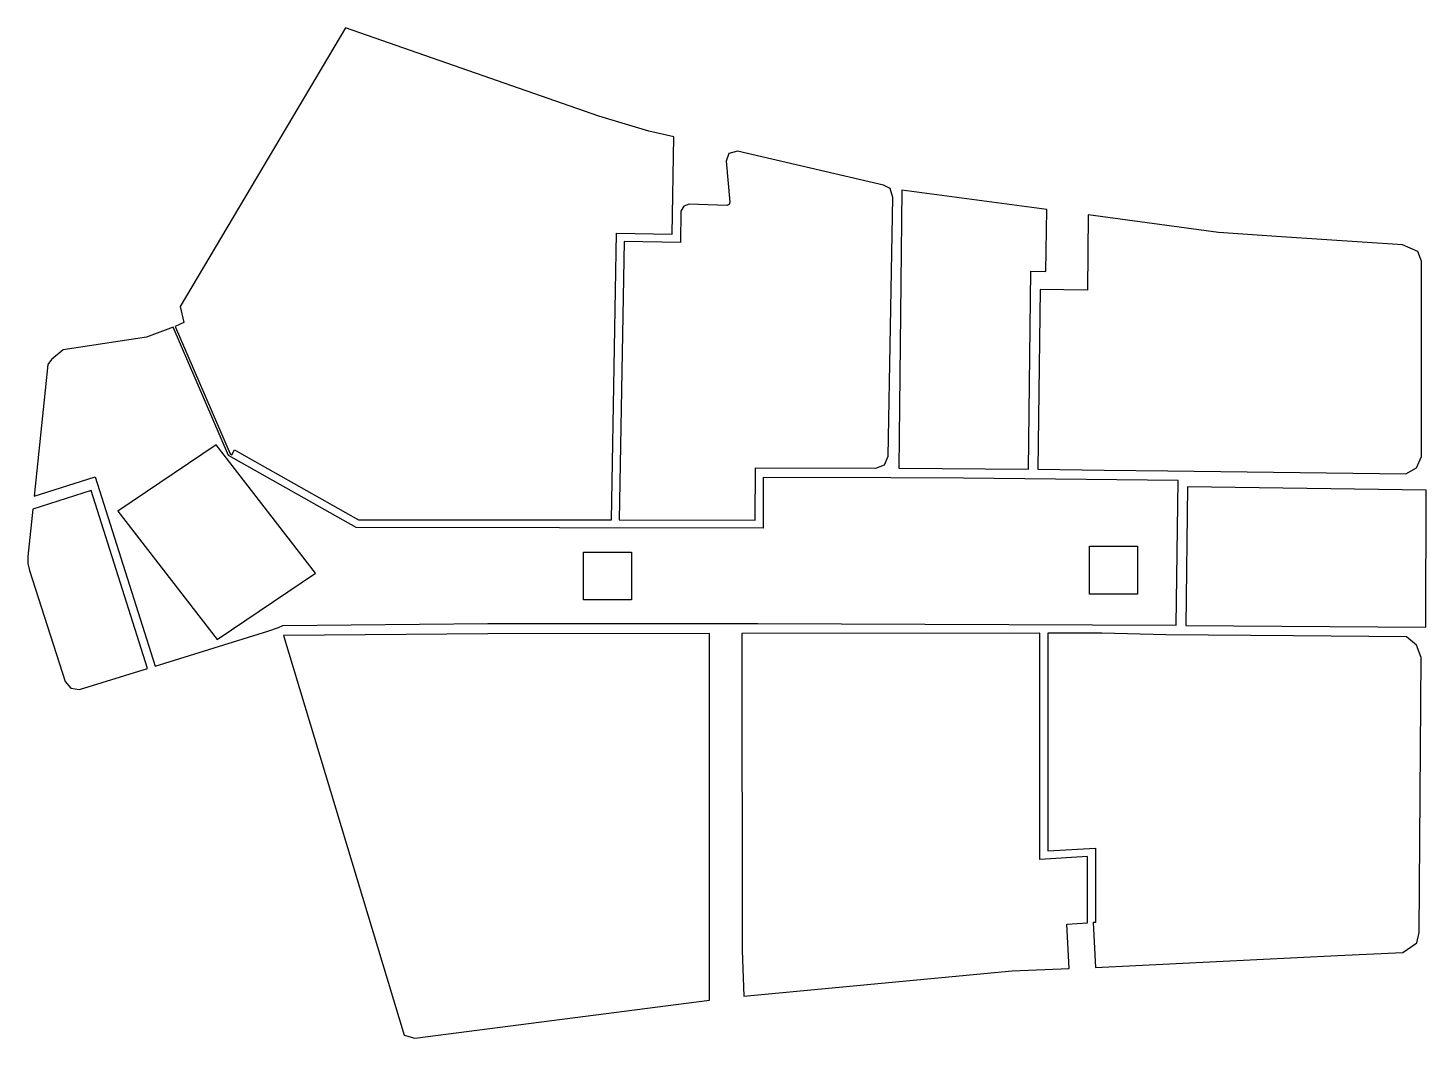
# Model space of a CAD drawing. Header units: metres. Extents: x 2549164 to 2566712, y 5172950 to 5185624.
import ezdxf

# ---------------------------------------------------------------- set-up
doc = ezdxf.new("R2010")
doc.units = ezdxf.units.M
doc.layers.add('AREE LEONARDO', color=5, linetype='Continuous')

msp = doc.modelspace()

# ---------------------------------------------------------------- linework, layer by layer
at = {"layer": 'AREE LEONARDO', "color": 3}
for points in [[(2557250, 5183036), (2557272, 5184258), (2556955, 5184330), (2556330, 5184519), (2553149, 5185624), (2551074, 5182127), (2551121, 5181930), (2551013, 5181880), (2551702, 5180279), (2551723, 5180268), (2551757, 5180329), (2551845, 5180280), (2553311, 5179454), (2556486, 5179451), (2556550, 5183048), (2557250, 5183036)], [(2560132, 5183590), (2560093, 5180100), (2561720, 5180088), (2561752, 5182572), (2561938, 5182568), (2561954, 5183346), (2560132, 5183590)], [(2549959, 5179819), (2549225, 5179586), (2549164, 5178994), (2549164, 5178904), (2549183, 5178816), (2549630, 5177423), (2549701, 5177340), (2549810, 5177324), (2550665, 5177588), (2549959, 5179819)], [(2563719, 5179866), (2563697, 5178128), (2566711, 5178104), (2566712, 5179825), (2563719, 5179866)]]:
    msp.add_lwpolyline(points, dxfattribs=at)
at = {"layer": 'AREE LEONARDO', "color": 5}
for points in [[(2556586, 5179451), (2558293, 5179449), (2558296, 5180105), (2559807, 5180099), (2559916, 5180144), (2559962, 5180252), (2560020, 5183497), (2559987, 5183609), (2559900, 5183651), (2558071, 5184077), (2557962, 5184047), (2557929, 5183953), (2557973, 5183439), (2557964, 5183410), (2557937, 5183397), (2557464, 5183413), (2557397, 5183387), (2557359, 5183327), (2557352, 5182934), (2556648, 5182946), (2556586, 5179451)], [(2562470, 5183280), (2562461, 5182336), (2561869, 5182342), (2561840, 5180086), (2562671, 5180075), (2563471, 5180066), (2566460, 5180029), (2566593, 5180106), (2566653, 5180248), (2566655, 5182699), (2566608, 5182821), (2566416, 5182904), (2564898, 5183005), (2564105, 5183058), (2562470, 5183280)], [(2558393, 5179985), (2558393, 5179349), (2555834, 5179352), (2553285, 5179354), (2551679, 5180258), (2550985, 5181868), (2550651, 5181743), (2549605, 5181584), (2549461, 5181466), (2549413, 5181401), (2549241, 5179749), (2550009, 5179992), (2550761, 5177618), (2552176, 5178056), (2552309, 5178103), (2552363, 5178125), (2554935, 5178151), (2558326, 5178150), (2563577, 5178129), (2563601, 5179945), (2560906, 5179977), (2559992, 5179979), (2558393, 5179985)], [(2557718, 5178026), (2554935, 5178020), (2552371, 5178000), (2553885, 5172987), (2554021, 5172950), (2557716, 5173423), (2557718, 5178026)], [(2561864, 5178030), (2558124, 5178026), (2558126, 5174050), (2558148, 5173476), (2561516, 5173791), (2562234, 5173821), (2562202, 5174380), (2562464, 5174395), (2562464, 5175226), (2561864, 5175191), (2561864, 5178030)], [(2561964, 5178030), (2561964, 5175297), (2562564, 5175331), (2562564, 5174401), (2562532, 5174399), (2562564, 5173835), (2565602, 5173986), (2566420, 5174023), (2566598, 5174144), (2566626, 5174276), (2566651, 5177723), (2566592, 5177879), (2566466, 5177986), (2565050, 5177997), (2563444, 5178010), (2562644, 5178031), (2561964, 5178030)]]:
    msp.add_lwpolyline(points, dxfattribs=at)
at = {"layer": 'AREE LEONARDO', "color": 2}
msp.add_lwpolyline([(2551537, 5177950), (2552771, 5178784), (2551526, 5180394), (2550293, 5179561)], close=True, dxfattribs=at)
at = {"layer": 'AREE LEONARDO', "color": 1}
for points in [[(2562488, 5179121), (2563088, 5179121), (2563088, 5178521), (2562488, 5178521)], [(2556138, 5179048), (2556738, 5179048), (2556738, 5178448), (2556138, 5178448)]]:
    msp.add_lwpolyline(points, close=True, dxfattribs=at)

doc.saveas('drawing.dxf')
